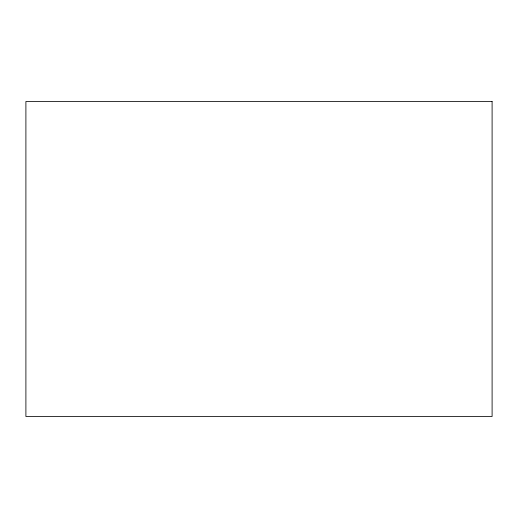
<?xml version="1.0" encoding="UTF-8"?>
<svg xmlns="http://www.w3.org/2000/svg" width="518" height="518" viewBox="0 0 518 518"><rect width="100%" height="100%" fill="white"/><g stroke="black" fill="none" stroke-linecap="round" stroke-linejoin="round"><path stroke-width="0.78" d="M492.1 101.502L25.9 101.502L25.9 416.498L492.1 416.498L492.1 101.502"/></g></svg>
